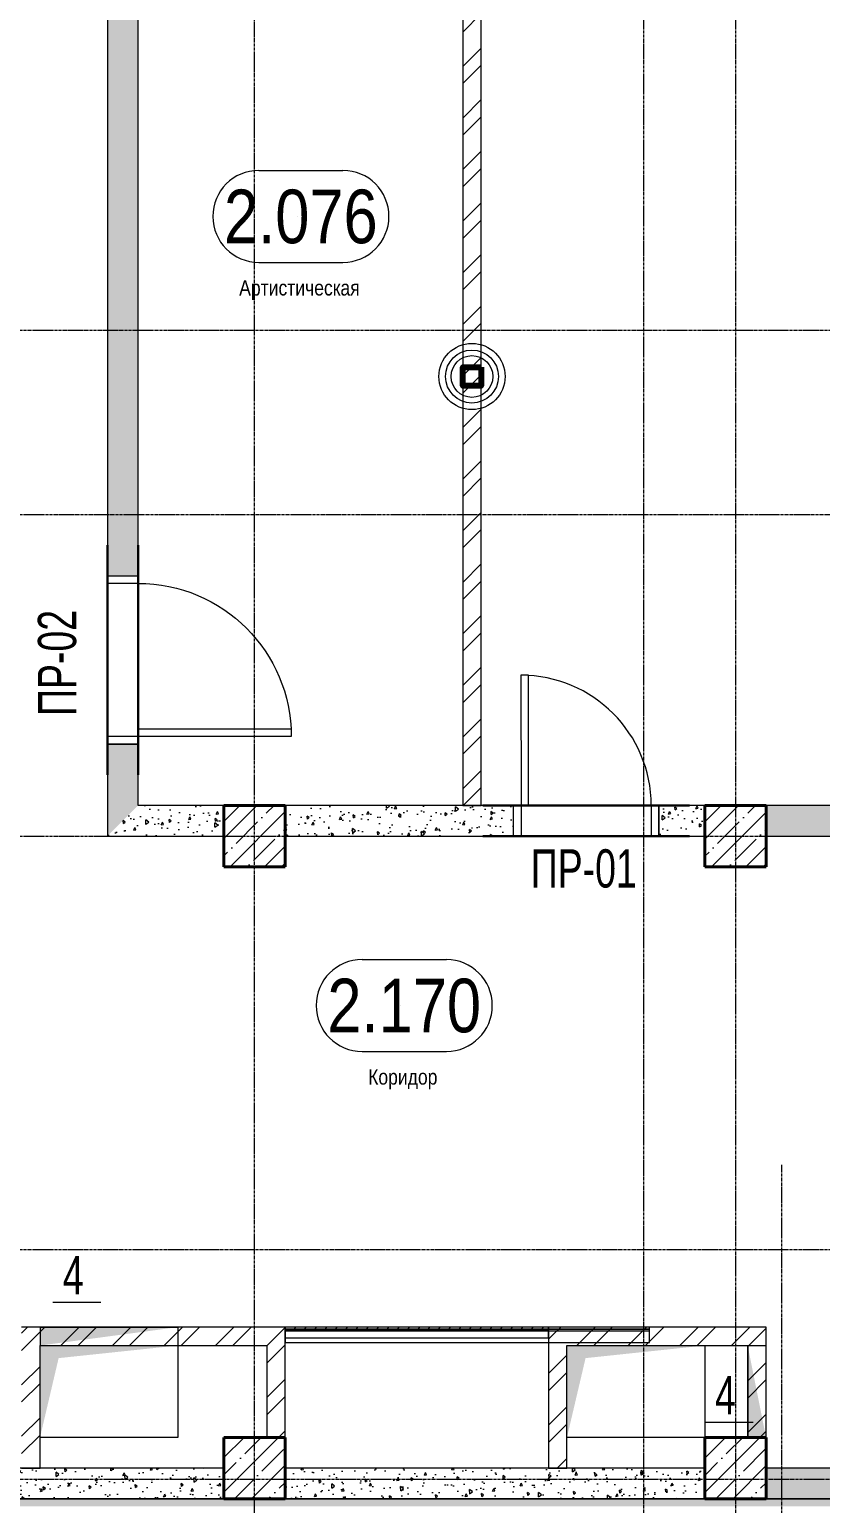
# Model space of a CAD drawing. Header units: millimetres. Extents: x -231292 to 573618, y -153144 to 564035.
# Drawn here: x 57375 to 62539, y 81773 to 91395 of the extents above; entities that cross this region are included whole.
import ezdxf
from ezdxf.enums import TextEntityAlignment as Align

# ---------------------------------------------------------------- set-up
doc = ezdxf.new("R2010")
doc.units = ezdxf.units.MM
doc.linetypes.add('CENTER2', pattern=[28.575, 19.05, -3.175, 3.175, -3.175])
doc.linetypes.add('HIDDEN2', pattern=[4.7625, 3.175, -1.5875])
doc.layers.get('0').update_dxf_attribs({"color": 250})
doc.layers.get('Defpoints').update_dxf_attribs({"color": 250})
for name, color, linetype, lineweight in [('АР_Area', 250, 'Continuous', 5), ('АР_Двери', 250, 'Continuous', 9), ('АР_Колонны', 250, 'Continuous', 35), ('АР_Отв. марка', 250, 'Continuous', 9), ('АР_Стены ГКЛ', 250, 'Continuous', 15), ('АР_Стены ЖБ', 250, 'Continuous', 35), ('АР_Стены кирпич', 250, 'Continuous', 20), ('АР_Стены ПЕНОблок', 250, 'Continuous', 20), ('АР_Стены_дефшов', 250, 'Continuous', 0), ('АР_Штриховка', 250, 'Continuous', 0), ('Зашивки ГКЛ на всю высоту', 250, 'Continuous', 0), ('КМ_Фахверки', 250, 'Continuous', 80), ('ОВ_Отверстия', 250, 'Continuous', 5), ('ОВ_Шахты_блок 4.1', 250, 'Continuous', 5), ('РД_Оси_100', 250, 'Continuous', 0)]:
    doc.layers.add(name, color=color, linetype=linetype, lineweight=lineweight)
for name, color, linetype, lineweight, plot in [('АР_Делит', 250, 'Continuous', 0, False), ('РД_Проем', 250, 'Continuous', 0, False), ('РД_проем_инж перемыч_подсчет', 250, 'Continuous', 30, False)]:
    doc.layers.add(name, color=color, linetype=linetype, lineweight=lineweight, plot=plot)
doc.layers.add('РД_Перемычка инж проемов', color=250, linetype='Continuous')
doc.styles.add('Arial0', font='arial.ttf')
doc.styles.add('style1', font='ARIALN.TTF')
doc.styles.add('ккк', font='isocpeur.ttf', dxfattribs={"width": 0.85, "oblique": 15})
pattern_1 = [(45, (8883.4, 13229.69), (-112.2532, 112.2532), []), (45, (8995.66, 13229.69), (-112.2532, 112.2532), [198.4375, -39.6875, 0, -39.6875])]
pattern_2 = [(45, (8883.4, 13229.69), (-168.3798, 168.3798), []), (45, (8995.66, 13229.69), (-168.3798, 168.3798), [])]

# ---------------------------------------------------------------- blocks, each defined once
blk = doc.blocks.new('СОШ_2200_АР_ОСИ_М100_28.05.24')
at = {"layer": 'РД_Оси_100', "linetype": 'CENTER2'}
for p, q in [((49960, -6155), (49960, 139938.679)), ((119910, 76200), (-5954.958, 76200)), ((-5954.958, 75000), (119910, 75000)), ((-5954.958, 72900), (95715.503, 72900))]:
    blk.add_line(p, q, dxfattribs=at)
for points in [[(52500, 139938.679), (52500, -5755), (52358.276, -6155)], [(53100, 139938.679), (53100, -5755), (52949.266, -6155)], [(53400, 70753.904), (53400, -5755), (53550, -6155)], [(119910, 70200), (-5954.958, 70200)], [(95715.503, 68700), (-5454.958, 68700), (-5954.958, 68850)]]:
    blk.add_lwpolyline(points, dxfattribs=at)
blk = doc.blocks.new('otv')
at = {"linetype": 'Continuous'}
blk.add_lwpolyline([(0, -1), (0, 0), (1, 0), (1, -1)], close=True, dxfattribs=at)
blk.add_solid([(0, -1), (0, 0), (0.135, -0.137), (1, 0)], dxfattribs=at)
blk = doc.blocks.new('Ф_крпич 120')
at = {"layer": 'АР_Делит', "color": 1}
for radius in [216.3, 173, 136.2]:
    blk.add_circle((60, -60), radius, dxfattribs=at)
at = {"layer": 'КМ_Фахверки'}
blk.add_lwpolyline([(0, 0), (120, 0), (120, -120), (0, -120)], close=True, dxfattribs=at)
at = {"layer": 'КМ_Фахверки', "lineweight": 5}
blk.add_lwpolyline([(6, -6), (114, -6), (114, -114), (6, -114)], close=True, dxfattribs=at)
blk = doc.blocks.new('MOK-МаркаПом_овал_ареал')
for p, q in [((-2.75, 3), (2.75, 3)), ((-2.75, -3), (2.75, -3))]:
    blk.add_line(p, q)
for centre, radius, start, end in [((-2.75, 0), 3, 90, 270), ((2.75, 0), 3, 270, 90), ((-3.75, 0), 3.5, 0, 0.00095)]:
    blk.add_arc(centre, radius, start, end)
at = {"color": 0, "style": 'style1'}
blk.add_attdef('АР-ПОМЕЩЕНИЕ:НОМЕР', text='', height=3.5, dxfattribs=at).set_placement((0, 0), align=Align.MIDDLE)
at = {"layer": 'Defpoints', "color": 2, "style": 'style1'}
blk.add_attdef('АР-ПОМЕЩЕНИЕ:НАИМЕНОВАНИЕ', text='', height=1, dxfattribs=at).set_placement((-0.094, -4.814), align=Align.MIDDLE)
blk = doc.blocks.new('MOK-МаркаПроема инж.')
blk.add_line((-1.328, -1.754), (1.802, -1.754))
at = {"color": 0, "style": 'Arial0', "width": 0.7}
blk.add_attdef('АР-ПРОЕМ:Коробка', text='', height=2.5, dxfattribs=at).set_placement((0, 0), align=Align.MIDDLE)
blk = doc.blocks.new('MOK-МаркаПеремычки')
at = {"color": 0, "style": 'ккк', "oblique": 15, "width": 0.85}
blk.add_attdef('АР-ПРОЕМ:ПЕРЕМЫЧКА', text='', height=2.5, dxfattribs=at).set_placement((0, 0), align=Align.MIDDLE)

msp = doc.modelspace()

# ---------------------------------------------------------------- hatches: boundary and pattern name
at = {"layer": 'АР_Стены ГКЛ', "linetype": 'Continuous', "lineweight": 0}
h = msp.add_hatch(dxfattribs=at)
h.set_pattern_fill('ANSI31', color=256, scale=15, angle=-360, style=0)
h.set_pattern_definition([(45, (8883.403, 13229.686), (-33.67596, 33.67596), [])])
h.paths.add_polyline_path([(59043.403, 82924.687), (59043.403, 82904.687), (60763.456, 82904.687), (60763.456, 82924.687)], flags=0)
at = {"layer": 'АР_Штриховка', "linetype": 'Continuous', "lineweight": 0}
h = msp.add_hatch(dxfattribs=at)
h.set_pattern_fill('AR-CONC', color=256, angle=-315, style=0)
h.set_pattern_definition([(95, (8883.4, 13229.69), (140.09465, 117.55338), [19.05, -209.55]), (40, (8883.4, 13229.69), (-160.01845, 110.17673), [15.24, -167.6406]), (145.45144, (8895.08, 13239.48), (-19.9238, 227.7301), [16.19, -178.09024]), (91.1842, (8847.48, 13265.6), (221.41024, 161.9534), [28.575, -314.325]), (141.63556, (8865.93, 13279.1), (-7.0866, 342.82676), [24.285, -267.1356]), (36.18415, (8847.48, 13265.6), (-7.0866, 342.8268), [22.86, -251.4597]), (66, (8874.42, 13274.59), (179.51998, 34.89515), [19.05, -209.55]), (11, (8874.42, 13274.59), (-86.53993, 173.9412), [15.24, -167.64]), (116.45145, (8889.38, 13277.5), (92.98005, 208.83634), [16.19, -178.08994]), (82.5, (8883.4, 13229.686), (-57.60547, 61.973414), [0, -165.608, 0, -170.18, 0, -168.275]), (52.5, (8883.4, 13229.69), (-23.58973, 118.087), [0, -97.028, 0, -161.798, 0, -64.135]), (12.5, (8843.35, 13189.634), (99.927863, 91.826196), [0, -63.5, 0, -198.12, 0, -262.89]), (2.5, (8825.39, 13171.67), (86.7639, 122.72239), [0, -82.55, 0, -131.572, 0, -186.69])])
h.paths.add_polyline_path([(58083.403, 103779.686), (57950.069, 103829.686), (57883.403, 103779.686), (57883.403, 99929.686), (58083.403, 99929.686)], flags=0)
h.paths.add_polyline_path([(58083.403, 98829.686), (57883.403, 98829.686), (57883.403, 94329.686), (58083.403, 94329.686)], flags=0)
h.paths.add_polyline_path([(58083.403, 93229.686), (57883.403, 93229.686), (57883.403, 87829.686), (58083.403, 87829.686)], flags=0)
h.paths.add_polyline_path([(58083.403, 86729.686), (57883.403, 86729.686), (57883.403, 86129.686), (58083.403, 86329.686)], flags=0)
h = msp.add_hatch(dxfattribs=at)
h.set_pattern_fill('ANSI32', color=256, scale=25, style=0)
h.set_pattern_definition([(45, (8883.4, 13229.69), (-168.3798, 168.3798), []), (45, (8995.66, 13229.69), (-168.3798, 168.3798), [])])
h.paths.add_polyline_path([(60203.403, 92389.686), (60233.403, 92309.686), (60323.403, 92269.686), (60323.403, 98169.686), (60233.403, 98209.686), (60203.403, 98169.686)], flags=0)
h.paths.add_polyline_path([(60203.403, 98289.686), (60233.403, 98209.686), (60323.403, 98169.686), (60323.403, 103779.686), (60203.403, 103779.686)], flags=0)
h.paths.add_polyline_path([(60203.403, 86329.686), (60323.403, 86329.686), (60323.403, 91651.063), (60233.403, 91690.963), (60203.403, 91650.929)], flags=0)
h.paths.add_polyline_path([(60203.403, 91770.929), (60233.403, 91690.963), (60323.403, 91651.063), (60323.403, 92269.686), (60233.403, 92309.686), (60203.403, 92269.686)], flags=0)
h = msp.add_hatch(dxfattribs=at)
h.set_pattern_fill('AR-CONC', color=256, angle=-315, style=0)
h.set_pattern_definition([(95, (8883.4, 13229.69), (140.09465, 117.55338), [19.05, -209.55]), (40, (8883.4, 13229.69), (-160.01845, 110.17673), [15.24, -167.6406]), (145.45144, (8895.08, 13239.48), (-19.9238, 227.7301), [16.19, -178.09024]), (91.1842, (8847.48, 13265.6), (221.41024, 161.9534), [28.575, -314.325]), (141.63556, (8865.93, 13279.1), (-7.0866, 342.8268), [24.285, -267.1356]), (36.18415, (8847.48, 13265.6), (-7.0866, 342.8268), [22.86, -251.4597]), (66, (8874.42, 13274.59), (179.51998, 34.89515), [19.05, -209.55]), (11, (8874.42, 13274.59), (-86.53993, 173.9412), [15.24, -167.64]), (116.45145, (8889.38, 13277.5), (92.98005, 208.83634), [16.19, -178.08994]), (82.5, (8883.4, 13229.686), (-57.60547, 61.973414), [0, -165.608, 0, -170.18, 0, -168.275]), (52.5, (8883.4, 13229.69), (-23.58973, 118.087), [0, -97.028, 0, -161.798, 0, -64.135]), (12.5, (8843.35, 13189.634), (99.927863, 91.826196), [0, -63.5, 0, -198.12, 0, -262.89]), (2.5, (8825.39, 13171.67), (86.7639, 122.7224), [0, -82.55, 0, -131.572, 0, -186.69])])
h.paths.add_polyline_path([(58643.403, 86129.686), (58643.403, 86329.686), (58083.403, 86329.686), (57883.403, 86129.686)], flags=0)
at = {"layer": 'АР_Штриховка', "linetype": 'Continuous', "lineweight": 5}
h = msp.add_hatch(dxfattribs=at)
h.set_pattern_fill('ANSI35', color=256, scale=25, style=0)
h.set_pattern_definition(pattern_1)
h.paths.add_polyline_path([(58643.403, 85929.686), (59043.403, 85929.686), (59043.403, 86329.686), (58643.403, 86329.686)], flags=0)
at = {"layer": 'АР_Штриховка', "linetype": 'Continuous', "lineweight": 0}
h = msp.add_hatch(dxfattribs=at)
h.set_pattern_fill('AR-CONC', color=256, angle=-315, style=0)
h.set_pattern_definition([(95, (8883.4, 13229.69), (140.09465, 117.55338), [19.05, -209.55]), (40, (8883.4, 13229.69), (-160.01845, 110.17673), [15.24, -167.6406]), (145.45144, (8895.08, 13239.48), (-19.9238, 227.7301), [16.19, -178.09024]), (91.1842, (8847.48, 13265.6), (221.41024, 161.9534), [28.575, -314.325]), (141.63556, (8865.93, 13279.1), (-7.0866, 342.8268), [24.285, -267.1356]), (36.18415, (8847.48, 13265.6), (-7.0866, 342.8268), [22.86, -251.4597]), (66, (8874.42, 13274.59), (179.51998, 34.89515), [19.05, -209.55]), (11, (8874.42, 13274.59), (-86.53993, 173.9412), [15.24, -167.64]), (116.45145, (8889.38, 13277.5), (92.98005, 208.83634), [16.19, -178.08994]), (82.5, (8883.4, 13229.686), (-57.60547, 61.973414), [0, -165.608, 0, -170.18, 0, -168.275]), (52.5, (8883.4, 13229.69), (-23.58973, 118.087), [0, -97.028, 0, -161.798, 0, -64.135]), (12.5, (8843.35, 13189.634), (99.927863, 91.826196), [0, -63.5, 0, -198.12, 0, -262.89]), (2.5, (8825.39, 13171.67), (86.7639, 122.7224), [0, -82.55, 0, -131.572, 0, -186.69])])
h.paths.add_polyline_path([(61783.437, 86129.686), (61783.403, 86329.686), (61483.437, 86329.634), (61483.472, 86129.634)], flags=0)
h.paths.add_polyline_path([(60533.437, 86129.47), (60533.403, 86329.47), (59043.403, 86329.213), (59043.437, 86129.213)], flags=0)
at = {"layer": 'АР_Штриховка', "linetype": 'Continuous', "lineweight": 5}
h = msp.add_hatch(dxfattribs=at)
h.set_pattern_fill('ANSI35', color=256, scale=25, style=0)
h.set_pattern_definition(pattern_1)
h.paths.add_polyline_path([(61783.403, 85929.686), (62183.403, 85929.686), (62183.403, 86329.686), (61783.403, 86329.686)], flags=0)
at = {"layer": 'АР_Штриховка', "linetype": 'Continuous', "lineweight": 0}
h = msp.add_hatch(dxfattribs=at)
h.set_pattern_fill('AR-CONC', color=256, angle=-315, style=0)
h.set_pattern_definition([(95, (8883.4, 13229.69), (140.09465, 117.55338), [19.05, -209.55]), (40, (8883.4, 13229.69), (-160.01845, 110.17673), [15.24, -167.6406]), (145.45144, (8895.08, 13239.48), (-19.9238, 227.7301), [16.19, -178.09024]), (91.1842, (8847.48, 13265.6), (221.41024, 161.9534), [28.575, -314.325]), (141.63556, (8865.93, 13279.1), (-7.0866, 342.8268), [24.285, -267.1356]), (36.18415, (8847.48, 13265.6), (-7.0866, 342.8268), [22.86, -251.4597]), (66, (8874.42, 13274.59), (179.51998, 34.89515), [19.05, -209.55]), (11, (8874.42, 13274.59), (-86.53993, 173.9412), [15.24, -167.64]), (116.45145, (8889.38, 13277.5), (92.98005, 208.83634), [16.19, -178.08994]), (82.5, (8883.4, 13229.686), (-57.60547, 61.973414), [0, -165.608, 0, -170.18, 0, -168.275]), (52.5, (8883.4, 13229.69), (-23.58973, 118.087), [0, -97.028, 0, -161.798, 0, -64.135]), (12.5, (8843.35, 13189.634), (99.927863, 91.826196), [0, -63.5, 0, -198.12, 0, -262.89]), (2.5, (8825.39, 13171.67), (86.7639, 122.7224), [0, -82.55, 0, -131.572, 0, -186.69])])
h.paths.add_polyline_path([(67183.403, 86129.686), (67183.403, 86329.686), (66283.403, 86329.686), (66216.736, 86179.686), (66283.403, 86129.686)], flags=0)
h.paths.add_polyline_path([(66083.403, 86129.686), (66216.736, 86179.686), (66283.403, 86329.686), (63283.403, 86329.686), (63150.069, 86279.686), (63083.403, 86129.686)], flags=0)
h.paths.add_polyline_path([(63083.403, 86129.686), (63150.069, 86279.686), (63083.403, 86329.686), (62183.403, 86329.686), (62183.403, 86129.686)], flags=0)
h = msp.add_hatch(dxfattribs=at)
h.set_pattern_fill('ANSI32', color=256, scale=25, style=0)
h.set_pattern_definition([(45, (8883.4, 13229.69), (-168.3798, 168.3798), []), (45, (8995.66, 13229.69), (-168.3798, 168.3798), [])])
h.paths.add_polyline_path([(57323.395, 82004.693), (57443.395, 82004.693), (57443.395, 82804.686), (57323.395, 82924.686)], flags=0)
h = msp.add_hatch(dxfattribs=at)
h.set_pattern_fill('ANSI32', color=256, scale=25, style=0)
h.set_pattern_definition(pattern_2)
h.paths.add_polyline_path([(57323.395, 82924.686), (57443.395, 82804.686), (58923.403, 82804.686), (59043.403, 82924.686)], flags=0)
h = msp.add_hatch(dxfattribs=at)
h.set_pattern_fill('ANSI32', color=256, scale=25, angle=-360, style=0)
h.set_pattern_definition([(45, (8883.4, 13229.69), (-168.3798, 168.3798), []), (45, (8995.66, 13229.69), (-168.3798, 168.3798), [])])
h.paths.add_polyline_path([(59043.403, 82924.686), (58923.403, 82804.686), (58923.403, 82204.692), (59043.403, 82204.692)], flags=0)
h = msp.add_hatch(dxfattribs=at)
h.set_pattern_fill('ANSI32', color=256, scale=25, style=0)
h.set_pattern_definition([(45, (8883.4, 13229.69), (-168.3798, 168.3798), []), (45, (8995.66, 13229.69), (-168.3798, 168.3798), [])])
h.paths.add_polyline_path([(60763.403, 82004.686), (60883.403, 82004.686), (60883.403, 82804.686), (60763.403, 82924.686)], flags=0)
h = msp.add_hatch(dxfattribs=at)
h.set_pattern_fill('ANSI32', color=256, scale=25, style=0)
h.set_pattern_definition(pattern_2)
h.paths.add_polyline_path([(60763.403, 82924.686), (60883.403, 82804.686), (62063.403, 82804.686), (62183.403, 82924.686)], flags=0)
h = msp.add_hatch(dxfattribs=at)
h.set_pattern_fill('ANSI32', color=256, scale=25, angle=-360, style=0)
h.set_pattern_definition([(45, (8883.4, 13229.69), (-168.3798, 168.3798), []), (45, (8995.66, 13229.69), (-168.3798, 168.3798), [])])
h.paths.add_polyline_path([(62183.403, 82924.686), (62063.403, 82804.686), (62063.403, 82204.686), (62183.403, 82204.686)], flags=0)
at = {"layer": 'АР_Штриховка', "linetype": 'Continuous', "lineweight": 5}
h = msp.add_hatch(dxfattribs=at)
h.set_pattern_fill('ANSI35', color=256, scale=25, style=0)
h.set_pattern_definition(pattern_1)
h.paths.add_polyline_path([(58643.403, 81804.686), (59043.403, 81804.686), (59043.403, 82204.686), (58643.403, 82204.686)], flags=0)
h = msp.add_hatch(dxfattribs=at)
h.set_pattern_fill('ANSI35', color=256, scale=25, style=0)
h.set_pattern_definition(pattern_1)
h.paths.add_polyline_path([(61783.403, 81804.686), (62183.403, 81804.686), (62183.403, 82204.686), (61783.403, 82204.686)], flags=0)
at = {"layer": 'АР_Штриховка', "linetype": 'Continuous', "lineweight": 0}
h = msp.add_hatch(dxfattribs=at)
h.set_pattern_fill('AR-CONC', color=256, angle=-315, style=0)
h.set_pattern_definition([(95, (8883.4, 13229.69), (140.09465, 117.55338), [19.05, -209.55]), (40, (8883.4, 13229.69), (-160.01845, 110.17673), [15.24, -167.6406]), (145.45144, (8895.08, 13239.48), (-19.9238, 227.7301), [16.19, -178.09024]), (91.1842, (8847.48, 13265.6), (221.41024, 161.9534), [28.575, -314.325]), (141.63556, (8865.93, 13279.1), (-7.0866, 342.8268), [24.285, -267.1356]), (36.18415, (8847.48, 13265.6), (-7.0866, 342.8268), [22.86, -251.4597]), (66, (8874.42, 13274.59), (179.51998, 34.89515), [19.05, -209.55]), (11, (8874.42, 13274.59), (-86.53993, 173.9412), [15.24, -167.64]), (116.45145, (8889.38, 13277.5), (92.98005, 208.83634), [16.19, -178.08994]), (82.5, (8883.4, 13229.686), (-57.60547, 61.973414), [0, -165.608, 0, -170.18, 0, -168.275]), (52.5, (8883.4, 13229.69), (-23.58973, 118.087), [0, -97.028, 0, -161.798, 0, -64.135]), (12.5, (8843.35, 13189.634), (99.927863, 91.826196), [0, -63.5, 0, -198.12, 0, -262.89]), (2.5, (8825.39, 13171.67), (86.7639, 122.7224), [0, -82.55, 0, -131.572, 0, -186.69])])
h.paths.add_polyline_path([(58643.403, 81804.691), (58643.395, 82004.691), (55133.403, 82004.54), (55133.411, 81804.54)], flags=0)
h = msp.add_hatch(dxfattribs=at)
h.set_pattern_fill('AR-CONC', color=256, angle=-315, style=0)
h.set_pattern_definition([(95, (8883.4, 13229.69), (140.09465, 117.55338), [19.05, -209.55]), (40, (8883.4, 13229.69), (-160.01845, 110.17673), [15.24, -167.6406]), (145.45144, (8895.08, 13239.48), (-19.9238, 227.7301), [16.19, -178.09024]), (91.1842, (8847.48, 13265.6), (221.41024, 161.9534), [28.575, -314.325]), (141.63556, (8865.93, 13279.1), (-7.0866, 342.8268), [24.285, -267.1356]), (36.18415, (8847.48, 13265.6), (-7.0866, 342.8268), [22.86, -251.4597]), (66, (8874.42, 13274.59), (179.51998, 34.89515), [19.05, -209.55]), (11, (8874.42, 13274.59), (-86.53993, 173.9412), [15.24, -167.64]), (116.45145, (8889.38, 13277.5), (92.98005, 208.83634), [16.19, -178.08994]), (82.5, (8883.4, 13229.686), (-57.60547, 61.973414), [0, -165.608, 0, -170.18, 0, -168.275]), (52.5, (8883.4, 13229.69), (-23.58973, 118.087), [0, -97.028, 0, -161.798, 0, -64.135]), (12.5, (8843.35, 13189.634), (99.927863, 91.826196), [0, -63.5, 0, -198.12, 0, -262.89]), (2.5, (8825.39, 13171.67), (86.7639, 122.7224), [0, -82.55, 0, -131.572, 0, -186.69])])
h.paths.add_polyline_path([(61783.406, 81804.691), (61783.395, 82004.691), (59043.403, 82004.54), (59043.414, 81804.54)], flags=0)
h = msp.add_hatch(dxfattribs=at)
h.set_pattern_fill('AR-CONC', color=256, angle=-315, style=0)
h.set_pattern_definition([(95, (8883.4, 13229.69), (140.09465, 117.55338), [19.05, -209.55]), (40, (8883.4, 13229.69), (-160.01845, 110.17673), [15.24, -167.6406]), (145.45144, (8895.08, 13239.48), (-19.9238, 227.7301), [16.19, -178.09024]), (91.1842, (8847.48, 13265.6), (221.41024, 161.9534), [28.575, -314.325]), (141.63556, (8865.93, 13279.1), (-7.0866, 342.8268), [24.285, -267.1356]), (36.18415, (8847.48, 13265.6), (-7.0866, 342.8268), [22.86, -251.4597]), (66, (8874.42, 13274.59), (179.51998, 34.89515), [19.05, -209.55]), (11, (8874.42, 13274.59), (-86.53993, 173.9412), [15.24, -167.64]), (116.45145, (8889.38, 13277.5), (92.98005, 208.83634), [16.19, -178.08994]), (82.5, (8883.4, 13229.686), (-57.60547, 61.973414), [0, -165.608, 0, -170.18, 0, -168.275]), (52.5, (8883.4, 13229.69), (-23.58973, 118.087), [0, -97.028, 0, -161.798, 0, -64.135]), (12.5, (8843.35, 13189.634), (99.927863, 91.826196), [0, -63.5, 0, -198.12, 0, -262.89]), (2.5, (8825.39, 13171.67), (86.7639, 122.7224), [0, -82.55, 0, -131.572, 0, -186.69])])
h.paths.add_polyline_path([(67183.401, 81804.688), (67183.401, 82004.688), (66583.403, 82004.688), (66583.403, 81804.688)], flags=0)
h.paths.add_polyline_path([(66583.403, 81804.688), (66583.403, 82004.688), (65283.403, 82004.687), (65283.403, 81804.687)], flags=0)
h.paths.add_polyline_path([(63283.403, 81804.687), (63283.403, 82004.687), (62183.403, 82004.686), (62183.403, 81804.686)], flags=0)
h = msp.add_hatch(dxfattribs=at)
h.set_pattern_fill('HONEY', color=256, scale=10, style=0)
h.set_pattern_definition([(360, (8883.403, 13229.686), (47.625, 27.4963064), [31.75, -63.5]), (120, (8883.403, 13229.686), (-47.625, 27.496307), [31.75, -63.5]), (60, (8883.403, 13229.686), (1e-07, 54.992613), [-63.5, 31.75])])
h.paths.add_polyline_path([(54583.403, 81804.686), (54583.403, 81754.686), (54683.57, 81754.686), (54700.225, 81792.186), (54683.555, 81804.686)], flags=0)
h.paths.add_polyline_path([(54733.555, 81804.686), (54700.225, 81792.186), (54683.57, 81754.686), (63343.403, 81754.686), (63343.403, 81804.686)], flags=0)
h.paths.add_polyline_path([(65223.403, 81804.686), (65223.403, 81754.686), (74683.401, 81754.686), (74683.401, 81804.686)], flags=0)
at = {"layer": 'ОВ_Отверстия', "linetype": 'Continuous', "lineweight": 5}
for points in [[(58343.396, 82924.686), (57443.396, 82924.686), (57893.396, 82864.686)], [(57443.396, 82924.686), (57443.396, 82804.686), (57893.396, 82864.686)], [(62063.403, 82804.686), (62063.403, 82204.686), (62123.403, 82504.686)], [(62063.403, 82204.686), (62183.403, 82204.686), (62123.403, 82504.686)]]:
    msp.add_hatch(color=256, dxfattribs=at).paths.add_polyline_path(points, flags=0)

# ---------------------------------------------------------------- linework, layer by layer
at = {"layer": 'АР_Двери', "linetype": 'Continuous', "lineweight": 9}
for points in [[(57883.403, 87779.686), (57883.403, 87829.686), (58083.403, 87829.686), (58083.403, 87779.686)], [(60583.437, 86329.479), (60633.437, 86329.487), (60633.29, 87179.487), (60583.29, 87179.479)], [(58083.403, 86779.686), (58083.403, 86829.686), (59083.403, 86829.686), (59083.403, 86779.686)], [(57883.403, 86779.686), (57883.403, 86729.686), (58083.403, 86729.686), (58083.403, 86779.686)], [(60583.472, 86129.479), (60533.472, 86129.47), (60533.437, 86329.47), (60583.437, 86329.479)], [(61433.472, 86129.626), (61483.472, 86129.634), (61483.437, 86329.634), (61433.437, 86329.626)]]:
    msp.add_lwpolyline(points, close=True, dxfattribs=at)
at = {"layer": 'АР_Двери', "linetype": 'Continuous', "lineweight": 9, "extrusion": (0, 0, -1)}
msp.add_arc((-58083.403, 86779.686), 1000, 90, 180, dxfattribs=at)
at = {"layer": 'АР_Двери', "linetype": 'Continuous', "lineweight": 9}
msp.add_arc((60583.437, 86329.479), 850, 0.0099001, 90.0099001, dxfattribs=at)
at = {"layer": 'АР_Колонны', "linetype": 'HIDDEN2', "lineweight": 25}
for p, q in [((58643.403, 86329.686), (59043.403, 86329.686)), ((58643.403, 85929.686), (58643.403, 86329.686)), ((59043.403, 86329.686), (59043.403, 85929.686)), ((61783.403, 86329.686), (62183.403, 86329.686)), ((61783.403, 85929.686), (61783.403, 86329.686)), ((62183.403, 86329.686), (62183.403, 85929.686)), ((59043.403, 85929.686), (58643.403, 85929.686)), ((62183.403, 85929.686), (61783.403, 85929.686)), ((58643.403, 82204.686), (59043.403, 82204.686)), ((58643.403, 81804.686), (58643.403, 82204.686)), ((59043.403, 82204.686), (59043.403, 81804.686)), ((61783.403, 82204.686), (62183.403, 82204.686)), ((61783.403, 81804.686), (61783.403, 82204.686)), ((62183.403, 82204.686), (62183.403, 81804.686)), ((59043.403, 81804.686), (58643.403, 81804.686)), ((62183.403, 81804.686), (61783.403, 81804.686))]:
    msp.add_line(p, q, dxfattribs=at)
at = {"layer": 'АР_Колонны', "linetype": 'Continuous', "lineweight": 35}
for p, q in [((58643.403, 86329.686), (59043.403, 86329.686)), ((58643.403, 85929.686), (58643.403, 86329.686)), ((59043.403, 85929.686), (59043.403, 86329.686)), ((61783.403, 86329.686), (62183.403, 86329.686)), ((61783.403, 85929.686), (61783.403, 86329.686)), ((62183.403, 85929.686), (62183.403, 86329.686)), ((58643.403, 85929.686), (59043.403, 85929.686)), ((61783.403, 85929.686), (62183.403, 85929.686)), ((58643.403, 82204.686), (59043.403, 82204.686)), ((58643.403, 81804.686), (58643.403, 82204.686)), ((59043.403, 81804.686), (59043.403, 82204.686)), ((61783.403, 82204.686), (62183.403, 82204.686)), ((61783.403, 81804.686), (61783.403, 82204.686)), ((62183.403, 81804.686), (62183.403, 82204.686)), ((58643.403, 81804.686), (59043.403, 81804.686)), ((61783.403, 81804.686), (62183.403, 81804.686))]:
    msp.add_line(p, q, dxfattribs=at)
at = {"layer": 'АР_Стены ГКЛ', "linetype": 'Continuous', "lineweight": 5}
for p, q in [((59043.403, 82924.687), (59043.403, 82904.687)), ((60763.456, 82924.687), (59043.403, 82924.687)), ((59043.403, 82904.687), (59043.403, 82854.687)), ((60763.456, 82904.687), (59043.403, 82904.687)), ((59043.403, 82904.687), (60763.456, 82904.687)), ((59043.403, 82854.687), (60763.456, 82854.687)), ((60763.456, 82904.687), (60763.456, 82924.687)), ((60763.456, 82854.687), (60763.456, 82904.687))]:
    msp.add_line(p, q, dxfattribs=at)
at = {"layer": 'АР_Стены ЖБ', "linetype": 'Continuous', "lineweight": 40}
for p, q in [((59043.403, 86329.686), (58643.403, 86329.686)), ((58643.403, 86329.686), (58643.403, 85929.686)), ((59043.403, 85929.686), (59043.403, 86329.686)), ((62183.403, 86329.686), (61783.403, 86329.686)), ((61783.403, 86329.686), (61783.403, 85929.686)), ((62183.403, 85929.686), (62183.403, 86329.686)), ((58643.403, 85929.686), (59043.403, 85929.686)), ((61783.403, 85929.686), (62183.403, 85929.686)), ((59043.403, 82204.686), (58643.403, 82204.686)), ((58643.403, 82204.686), (58643.403, 81804.686)), ((59043.403, 81804.686), (59043.403, 82204.686)), ((62183.403, 82204.686), (61783.403, 82204.686)), ((61783.403, 82204.686), (61783.403, 81804.686)), ((62183.403, 81804.686), (62183.403, 82204.686)), ((58643.403, 81804.686), (59043.403, 81804.686)), ((61783.403, 81804.686), (62183.403, 81804.686))]:
    msp.add_line(p, q, dxfattribs=at)
at = {"layer": 'АР_Стены кирпич', "linetype": 'Continuous', "lineweight": 20}
for p, q in [((60323.403, 86329.686), (60323.403, 103779.686)), ((60203.403, 91650.929), (60203.403, 86329.686)), ((60203.403, 86329.686), (60323.403, 86329.686)), ((59043.403, 82924.686), (57323.395, 82924.686)), ((59043.403, 82204.692), (59043.403, 82924.686)), ((60763.403, 82924.686), (60763.403, 82004.686)), ((62183.403, 82924.686), (60763.403, 82924.686)), ((62183.403, 82204.686), (62183.403, 82924.686)), ((57443.395, 82004.693), (57443.395, 82804.686)), ((57443.395, 82804.686), (58923.403, 82804.686)), ((58923.403, 82804.686), (58923.403, 82204.692)), ((60883.403, 82004.686), (60883.403, 82804.686)), ((60883.403, 82804.686), (62063.403, 82804.686)), ((62063.403, 82804.686), (62063.403, 82204.686)), ((58923.403, 82204.692), (59043.403, 82204.692)), ((62063.403, 82204.686), (62183.403, 82204.686)), ((57323.395, 82004.693), (57443.395, 82004.693)), ((60763.403, 82004.686), (60883.403, 82004.686))]:
    msp.add_line(p, q, dxfattribs=at)
at = {"layer": 'АР_Стены ПЕНОблок', "linetype": 'Continuous', "lineweight": 20}
for p, q in [((57883.403, 93229.686), (57883.403, 87829.686)), ((58083.403, 87829.686), (58083.403, 93229.686)), ((57883.403, 87829.686), (58083.403, 87829.686)), ((58083.403, 86729.686), (57883.403, 86729.686)), ((57883.403, 86729.686), (57883.403, 86129.686)), ((58083.403, 86329.686), (58083.403, 86729.686)), ((58643.403, 86329.686), (58083.403, 86329.686)), ((58643.403, 86129.686), (58643.403, 86329.686)), ((60533.403, 86329.47), (59043.403, 86329.213)), ((59043.403, 86329.213), (59043.437, 86129.213)), ((60533.437, 86129.47), (60533.403, 86329.47)), ((61783.403, 86329.686), (61483.437, 86329.634)), ((61483.437, 86329.634), (61483.472, 86129.634)), ((61783.437, 86129.686), (61783.403, 86329.686)), ((63083.403, 86329.686), (62183.403, 86329.686)), ((62183.403, 86329.686), (62183.403, 86129.686)), ((57883.403, 86129.686), (58643.403, 86129.686)), ((59043.437, 86129.213), (60533.437, 86129.47)), ((61483.472, 86129.634), (61783.437, 86129.686)), ((62183.403, 86129.686), (63083.403, 86129.686)), ((58643.395, 82004.691), (55133.403, 82004.54)), ((58643.403, 81804.691), (58643.395, 82004.691)), ((61783.395, 82004.691), (59043.403, 82004.54)), ((59043.403, 82004.54), (59043.414, 81804.54)), ((61783.406, 81804.691), (61783.395, 82004.691)), ((63283.403, 82004.687), (62183.403, 82004.686)), ((62183.403, 82004.686), (62183.403, 81804.686)), ((55133.411, 81804.54), (58643.403, 81804.691)), ((59043.414, 81804.54), (61783.406, 81804.691)), ((62183.403, 81804.686), (63283.403, 81804.687))]:
    msp.add_line(p, q, dxfattribs=at)
at = {"layer": 'АР_Стены_дефшов', "linetype": 'Continuous', "lineweight": 0}
msp.add_line((63343.403, 81804.686), (54733.555, 81804.686), dxfattribs=at)
at = {"layer": 'Зашивки ГКЛ на всю высоту', "linetype": 'Continuous', "lineweight": 0}
for p, q in [((61423.385, 82924.687), (59043.392, 82924.432)), ((59043.392, 82924.432), (59043.393, 82911.932)), ((59043.393, 82911.932), (61423.386, 82912.187)), ((61423.386, 82912.187), (59043.393, 82911.932)), ((59043.393, 82911.932), (59043.395, 82899.432)), ((59043.395, 82899.432), (61423.387, 82899.687)), ((61423.387, 82899.687), (59043.395, 82899.432)), ((59043.395, 82899.432), (59043.403, 82824.432)), ((61423.386, 82912.187), (61423.385, 82924.687)), ((61423.387, 82899.687), (61423.386, 82912.187)), ((61423.395, 82824.687), (61423.387, 82899.687)), ((59043.403, 82824.432), (61423.395, 82824.687))]:
    msp.add_line(p, q, dxfattribs=at)
at = {"layer": 'ОВ_Отверстия', "linetype": 'Continuous', "lineweight": 9}
for p, q in [((57443.396, 82924.686), (58343.396, 82924.686)), ((57443.396, 82924.686), (57443.396, 82804.686)), ((58343.396, 82924.686), (58343.396, 82804.686)), ((57443.396, 82804.686), (58343.396, 82804.686)), ((62063.403, 82204.686), (62063.403, 82804.686)), ((62063.403, 82804.686), (62183.403, 82804.686)), ((62183.403, 82204.686), (62183.403, 82804.686)), ((62063.403, 82204.686), (62183.403, 82204.686))]:
    msp.add_line(p, q, dxfattribs=at)
at = {"layer": 'РД_Проем', "linetype": 'Continuous', "lineweight": 0}
for p, q in [((57883.403, 86729.686), (57883.403, 87829.686)), ((58083.403, 86729.686), (58083.403, 87829.686)), ((61483.403, 86329.634), (60533.403, 86329.47)), ((61483.437, 86129.634), (60533.437, 86129.47))]:
    msp.add_line(p, q, dxfattribs=at)
at = {"layer": 'РД_проем_инж перемыч_подсчет', "linetype": 'Continuous', "lineweight": 30}
for p, q in [((57883.403, 86529.686), (57883.403, 88029.686)), ((58083.403, 86529.686), (58083.403, 88029.686)), ((61683.403, 86329.669), (60333.403, 86329.436)), ((61683.437, 86129.669), (60333.437, 86129.436))]:
    msp.add_line(p, q, dxfattribs=at)

# ---------------------------------------------------------------- block references
at = {"layer": 'АР_Area', "linetype": 'Continuous', "lineweight": 5, "xscale": 100, "yscale": 100, "zscale": 100}
for p, values in [((59146.311, 90174.725), {'АР-ПОМЕЩЕНИЕ:НОМЕР': '2.076', 'АР-ПОМЕЩЕНИЕ:НАИМЕНОВАНИЕ': 'Артистическая'}), ((59821.094, 85024.118), {'АР-ПОМЕЩЕНИЕ:НОМЕР': '2.170', 'АР-ПОМЕЩЕНИЕ:НАИМЕНОВАНИЕ': 'Коридор'})]:
    msp.add_blockref('MOK-МаркаПом_овал_ареал', p, dxfattribs=at).add_auto_attribs(values)
at = {"layer": 'АР_Отв. марка', "linetype": 'Continuous', "lineweight": 9, "xscale": 100, "yscale": 100, "zscale": 100}
for p in [(57660.074, 83263.029, -20), (61917.864, 82479.718, -20)]:
    msp.add_blockref('MOK-МаркаПроема инж.', p, dxfattribs=at).add_auto_attribs({'АР-ПРОЕМ:Коробка': '4'})
at = {"layer": 'КМ_Фахверки', "rotation": 270}
msp.add_blockref('Ф_крпич 120', (60323.403, 89189.686), dxfattribs=at)
at = {"layer": 'ОВ_Шахты_блок 4.1', "xscale": 900, "yscale": 600}
for p in [(57443.395, 82804.686), (60883.403, 82804.686)]:
    msp.add_blockref('otv', p, dxfattribs=at)
at = {"layer": 'РД_Оси_100'}
msp.add_blockref('СОШ_2200_АР_ОСИ_М100_28.05.24', (8883.403, 13229.686), dxfattribs=at)
at = {"layer": 'РД_Перемычка инж проемов', "linetype": 'Continuous', "lineweight": -3}
ref = msp.add_blockref('MOK-МаркаПеремычки', (57554.372, 87260.096, 200), dxfattribs=dict(at, xscale=100, yscale=100, zscale=100, rotation=89.99999999999997))
ref.add_attrib('АР-ПРОЕМ:ПЕРЕМЫЧКА', 'ПР-02', dxfattribs={"layer": '0', "color": 0, "height": 250, "rotation": 90, "style": 'Arial0', "width": 0.7}).set_placement((57554.372, 87260.096, 200), align=Align.MIDDLE)
ref = msp.add_blockref('MOK-МаркаПеремычки', (60993.349, 85918.907, 200), dxfattribs=dict(at, xscale=100, yscale=100, zscale=100))
ref.add_attrib('АР-ПРОЕМ:ПЕРЕМЫЧКА', 'ПР-01', dxfattribs={"layer": '0', "color": 0, "height": 250, "style": 'Arial0', "width": 0.7}).set_placement((60993.349, 85918.907, 200), align=Align.MIDDLE)

doc.saveas('drawing.dxf')
